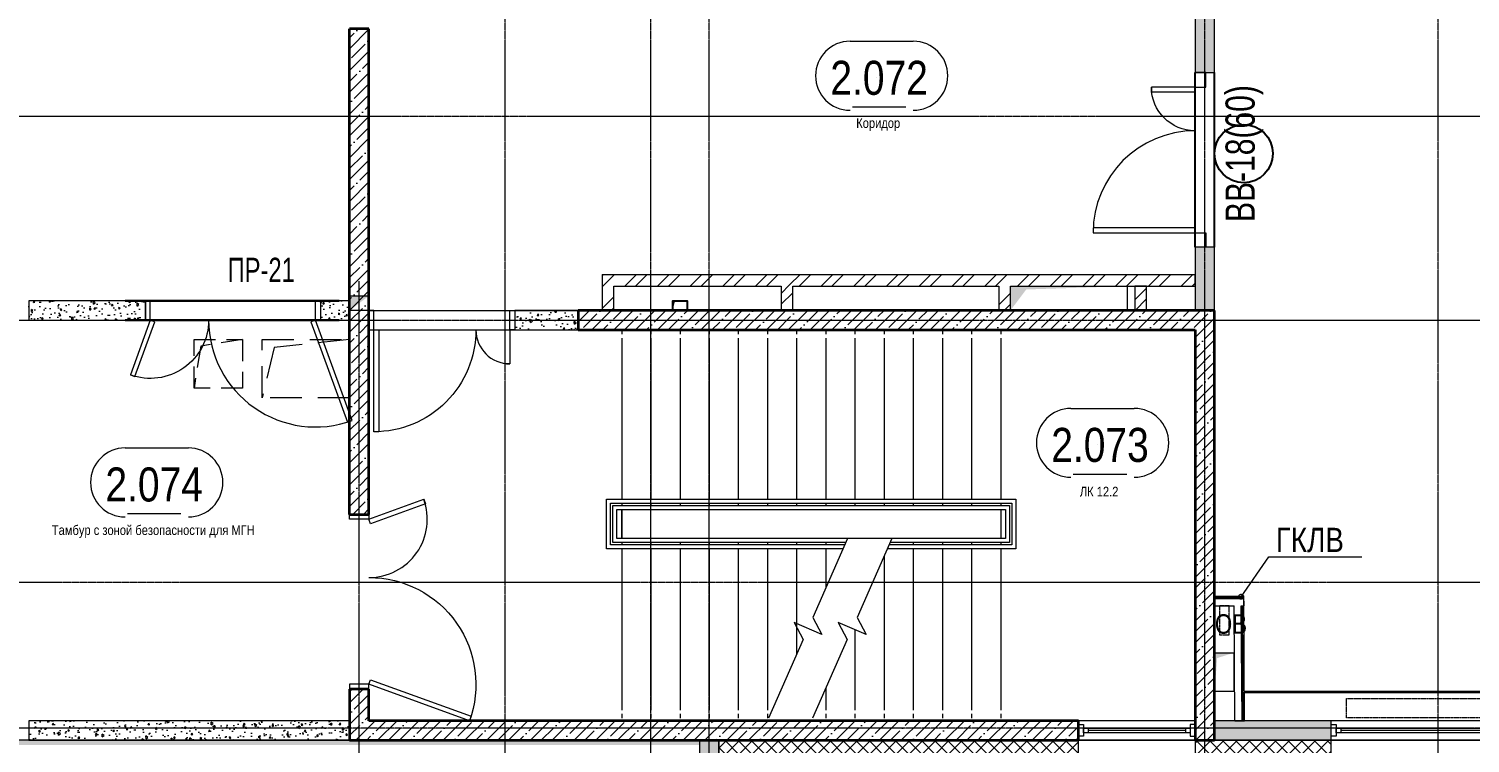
# Model space of a CAD drawing. Header units: millimetres. Extents: x -65509 to 912790, y 446 to 713294.
# Drawn here: x 200895 to 215725, y 195819 to 203175 of the extents above; entities that cross this region are included whole.
import ezdxf
from ezdxf import colors
from ezdxf.entities.mleader import LeaderData, LeaderLine
from ezdxf.enums import TextEntityAlignment as Align
from ezdxf.math import Vec2, Vec3

# ---------------------------------------------------------------- set-up
doc = ezdxf.new("R2010")
doc.units = ezdxf.units.MM
for name, pattern in [('CENTER2', [28.575, 19.05, -3.175, 3.175, -3.175]), ('HIDDEN', [9.525, 6.35, -3.175]), ('HIDDEN2', [4.7625, 3.175, -1.5875])]:
    doc.linetypes.add(name, pattern=pattern)
doc.layers.get('Defpoints').update_dxf_attribs({"color": 250})
for name, color, linetype, lineweight in [('A-Wall-Open', 250, 'Continuous', 5), ('АР_Area', 250, 'Continuous', 5), ('АР_Витраж марка', 250, 'Continuous', 9), ('АР_Двери', 5, 'Continuous', 9), ('АР_Двери_витраж', 250, 'Continuous', 9), ('АР_Окна', 250, 'Continuous', 5), ('АР_Стены ЖБ', 250, 'Continuous', 35), ('АР_Стены кирпич', 250, 'Continuous', 20), ('АР_Стены ПЕНОблок', 250, 'Continuous', 20), ('АР_Стены_дефшов', 250, 'Continuous', 0), ('АР_Утеплитель', 250, 'Continuous', 0), ('АР_Ф_ЛК', 250, 'Continuous', 5), ('АР_Штриховка', 250, 'Continuous', 0), ('Зашивки ГКЛ на всю высоту', 250, 'Continuous', 25), ('КМ_Фахверки', 250, 'Continuous', 25), ('ОВ_Кондиционирование', 250, 'Continuous', 25), ('ОВ_Отопление', 250, 'Continuous', 5), ('ОВ_Шахты', 250, 'Continuous', 5), ('Размеры зашивки ГКЛ', 250, 'Continuous', 0), ('РД_Оси_100', 250, 'Continuous', 0), ('РД_проем_инж перемыч_фахверк', 250, 'Continuous', 18)]:
    doc.layers.add(name, color=color, linetype=linetype, lineweight=lineweight)
doc.layers.add('АР_Отопительные приборы', color=1, linetype='HIDDEN2', lineweight=0, true_color=0xff0000)
doc.layers.add('Зашивка радиаторов тип 1 (фанера и МДФ)', color=7, linetype='Continuous', lineweight=0, true_color=0x000085)
doc.layers.add('РД_Витраж_вн', color=250, linetype='Continuous')
doc.layers.add('РД_Перемычка инж проемов', color=250, linetype='Continuous')
for name, color, linetype, lineweight, plot in [('РД_Витраж_проем', 250, 'Continuous', 0, False), ('РД_Проем', 250, 'Continuous', 0, False), ('РД_проем_инж перемыч_подсчет', 250, 'Continuous', 30, False)]:
    doc.layers.add(name, color=color, linetype=linetype, lineweight=lineweight, plot=plot)
doc.styles.add('Arial0', font='arial.ttf')
doc.styles.add('Arial_09', font='ARIALN.TTF', dxfattribs={"width": 0.9})
doc.styles.add('style1', font='ARIALN.TTF')
doc.styles.add('ккк', font='isocpeur.ttf', dxfattribs={"width": 0.85, "oblique": 15})
pattern_1 = [(45, (142195.16, 127275.07), (-112.2532, 112.2532), []), (45, (142307.41, 127275.07), (-112.2532, 112.2532), [198.4375, -39.6875, 0, -39.6875])]
pattern_2 = [(45, (142195.16, 127275.07), (-168.3798, 168.3798), []), (45, (142307.4, 127275.07), (-168.3798, 168.3798), [])]
pattern_3 = [(45, (142195.16, 127275.07), (-168.3798, 168.3798), []), (45, (142307.4, 127275.07), (-168.3798, 168.3798), [])]

# ---------------------------------------------------------------- blocks, each defined once
blk = doc.blocks.new('СОШ_2200_АР_ОСИ_М100_28.05.24')
at = {"layer": 'РД_Оси_100', "linetype": 'CENTER2'}
for p, q in [((63600, -6155), (63600, 139938.679)), ((65100, -6155), (65100, 139938.679)), ((73200, -6155), (73200, 139938.679)), ((70800, -6155), (70800, 90900)), ((-5954.958, 75000), (119910, 75000)), ((62100, -6155), (62100, 73302.739)), ((-5954.958, 72900), (95715.503, 72900))]:
    blk.add_line(p, q, dxfattribs=at)
for points in [[(65700, -6155), (65700, 139938.679)], [(119910, 70200), (-5954.958, 70200)], [(95715.503, 68700), (-5454.958, 68700), (-5954.958, 68850)]]:
    blk.add_lwpolyline(points, dxfattribs=at)
blk = doc.blocks.new('otv')
at = {"linetype": 'Continuous'}
blk.add_lwpolyline([(0, -1), (0, 0), (1, 0), (1, -1)], close=True, dxfattribs=at)
blk.add_solid([(0, -1), (0, 0), (0.135, -0.137), (1, 0)], dxfattribs=at)
blk = doc.blocks.new('otv пунктир')
at = {"linetype": 'HIDDEN', "ltscale": 0.07}
blk.add_lwpolyline([(0, 0), (0, 1), (1, 1), (1, 0)], close=True, dxfattribs=at)
blk.add_lwpolyline([(0, 1), (0.135, 0.137), (1, 0)], dxfattribs=at)
blk = doc.blocks.new('otv_в_стене')
at = {"linetype": 'Continuous'}
blk.add_lwpolyline([(0, -1), (0, 0), (1, 0), (1, -1)], close=True, dxfattribs=at)
blk.add_solid([(0, -1), (0, 0), (0.5, -0.5), (1, 0)], dxfattribs=at)
blk = doc.blocks.new('_DotSmall')
at = {"color": 0, "linetype": 'ByBlock', "const_width": 0.5}
blk.add_lwpolyline([(-0.0625, 0, 1), (0.0625, 0, 1)], format="xyb", close=True, dxfattribs=at)
blk = doc.blocks.new('MOK-МаркаПом_овал_ареал')
for p, q in [((-2.99, 3.76), (3.52, 3.76)), ((-2.75, -3), (2.75, -3))]:
    blk.add_line(p, q)
for centre, radius, start, end in [((-2.99, 0.21), 3.55, 90, 270), ((3.52, 0.21), 3.55, 270, 90), ((-7.41, 0), 7.16, 0, 0.001)]:
    blk.add_arc(centre, radius, start, end)
at = {"color": 0, "style": 'style1'}
blk.add_attdef('АР-ПОМЕЩЕНИЕ:НОМЕР', text='', height=3, dxfattribs=at).set_placement((0.26, 0), align=Align.MIDDLE)
blk = doc.blocks.new('MOK-МаркаПеремычки')
at = {"color": 0, "style": 'ккк', "oblique": 15, "width": 0.85}
blk.add_attdef('АР-ПРОЕМ:ПЕРЕМЫЧКА', text='', height=2.5, dxfattribs=at).set_placement((0, 0), align=Align.MIDDLE)
blk = doc.blocks.new('МаркаВитража1')
at = {"layer": 'Defpoints'}
blk.add_circle((0, 0), 3, dxfattribs=at)
at = {"color": 0, "linetype": 'ByBlock', "lineweight": -2, "style": 'Arial_09', "width": 0.9}
blk.add_attdef('АР-ОКНО:НАИМЕНОВАНИЕ', text='', height=3, dxfattribs=at).set_placement((0, 0), align=Align.MIDDLE)

msp = doc.modelspace()

# ---------------------------------------------------------------- hatches: boundary and pattern name
at = {"layer": 'АР_Штриховка', "linetype": 'Continuous', "lineweight": 0}
h = msp.add_hatch(dxfattribs=at)
h.set_pattern_fill('AR-CONC', color=256, angle=45, style=0)
h.set_pattern_definition([(95, (142195.16, 127275.07), (140.09465, 117.55338), [19.05, -209.55]), (40, (142195.16, 127275.07), (-160.01845, 110.17673), [15.24, -167.6406]), (145.45144, (142206.83, 127284.87), (-19.9238, 227.7301), [16.19, -178.09024]), (91.1842, (142159.24, 127311), (221.41024, 161.9534), [28.575, -314.325]), (141.63556, (142177.7, 127324.5), (-7.0866, 342.82676), [24.285, -267.1356]), (36.18415, (142159.24, 127311), (-7.0866, 342.8268), [22.86, -251.4597]), (66, (142186.18, 127319.97), (179.51998, 34.89515), [19.05, -209.55]), (11, (142186.18, 127319.97), (-86.53993, 173.9412), [15.24, -167.64]), (116.45145, (142201.14, 127322.88), (92.98005, 208.83634), [16.19, -178.08994]), (82.5, (142195.16, 127275.07), (-57.60547, 61.973414), [0, -165.608, 0, -170.18, 0, -168.275]), (52.5, (142195.16, 127275.07), (-23.58973, 118.087), [0, -97.028, 0, -161.798, 0, -64.135]), (12.5, (142155.105, 127235.02), (99.927863, 91.826196), [0, -63.5, 0, -198.12, 0, -262.89]), (2.5, (142137.14, 127217.06), (86.7639, 122.72239), [0, -82.55, 0, -131.572, 0, -186.69])])
h.paths.add_polyline_path([(212895.154, 200275.072), (213095.154, 200275.073), (213095.151, 200925.073), (212895.151, 200925.071)], flags=0)
h.paths.add_polyline_path([(212895.141, 202725.072), (213095.141, 202725.073), (213095.124, 205975.073), (212895.124, 205975.072)], flags=0)
at = {"layer": 'АР_Штриховка', "linetype": 'Continuous', "lineweight": 5}
h = msp.add_hatch(dxfattribs=at)
h.set_pattern_fill('ANSI35', color=256, scale=25, style=0)
h.set_pattern_definition(pattern_1)
h.paths.add_polyline_path([(204195.157, 195850.073), (204395.157, 196050.073), (204395.157, 196375.073), (204195.157, 196375.073)], flags=0)
h.paths.add_polyline_path([(204195.157, 198175.073), (204395.157, 198175.073), (204395.157, 200075.073), (204195.157, 200075.073)], flags=0)
h.paths.add_polyline_path([(204195.157, 200075.073), (204395.157, 200075.073), (204395.157, 203175.073), (204195.157, 203175.073)], flags=0)
at = {"layer": 'АР_Штриховка', "linetype": 'Continuous', "lineweight": 0}
h = msp.add_hatch(dxfattribs=at)
h.set_pattern_fill('ANSI32', color=256, scale=25, style=0)
h.set_pattern_definition([(45, (142195.16, 127275.07), (-168.3798, 168.3798), []), (45, (142307.4, 127275.07), (-168.3798, 168.3798), [])])
h.paths.add_polyline_path([(210995.157, 200645.073), (210955.157, 200555.073), (210995.157, 200525.073), (212895.153, 200525.083), (212895.153, 200645.083)], flags=0)
h.paths.add_polyline_path([(206795.157, 200645.05), (206915.157, 200525.051), (208635.157, 200525.06), (208675.157, 200555.06), (208635.157, 200645.06)], flags=0)
h.paths.add_polyline_path([(208635.157, 200645.06), (208675.157, 200555.06), (208755.157, 200525.061), (210875.157, 200525.072), (210955.157, 200555.073), (210995.157, 200645.073)], flags=0)
h = msp.add_hatch(dxfattribs=at)
h.set_pattern_fill('ANSI32', color=256, scale=25, style=0)
h.set_pattern_definition(pattern_2)
h.paths.add_polyline_path([(206795.157, 200275.073), (206915.157, 200275.073), (206915.157, 200525.051), (206795.157, 200645.05)], flags=0)
h = msp.add_hatch(dxfattribs=at)
h.set_pattern_fill('ANSI32', color=256, scale=25, angle=-360, style=0)
h.set_pattern_definition(pattern_3)
h.paths.add_polyline_path([(208755.157, 200525.061), (208675.157, 200555.06), (208635.157, 200525.06), (208635.157, 200275.073), (208755.157, 200275.073)], flags=0)
h = msp.add_hatch(dxfattribs=at)
h.set_pattern_fill('ANSI32', color=256, scale=25, style=0)
h.set_pattern_definition(pattern_2)
h.paths.add_polyline_path([(210875.157, 200275.073), (210995.157, 200275.073), (210995.157, 200525.073), (210955.157, 200555.073), (210875.157, 200525.072)], flags=0)
h = msp.add_hatch(dxfattribs=at)
h.set_pattern_fill('ANSI32', color=256, scale=25, angle=-360, style=0)
h.set_pattern_definition(pattern_3)
h.paths.add_polyline_path([(212395.157, 200525.073), (212275.157, 200525.073), (212275.157, 200275.073), (212395.157, 200275.073)], flags=0)
h = msp.add_hatch(dxfattribs=at)
h.set_pattern_fill('AR-CONC', color=256, angle=-315, style=0)
h.set_pattern_definition([(95, (142195.16, 127275.07), (140.09465, 117.55338), [19.05, -209.55]), (40, (142195.16, 127275.07), (-160.01845, 110.17673), [15.24, -167.6406]), (145.45144, (142206.83, 127284.87), (-19.9238, 227.7301), [16.19, -178.09024]), (91.1842, (142159.24, 127311), (221.41024, 161.9534), [28.575, -314.325]), (141.63556, (142177.7, 127324.5), (-7.0866, 342.8268), [24.285, -267.1356]), (36.18415, (142159.24, 127311), (-7.0866, 342.8268), [22.86, -251.4597]), (66, (142186.18, 127319.97), (179.51998, 34.89515), [19.05, -209.55]), (11, (142186.18, 127319.97), (-86.53993, 173.9412), [15.24, -167.64]), (116.45145, (142201.14, 127322.88), (92.98005, 208.83634), [16.19, -178.08994]), (82.5, (142195.16, 127275.07), (-57.60547, 61.973414), [0, -165.608, 0, -170.18, 0, -168.275]), (52.5, (142195.16, 127275.07), (-23.58973, 118.087), [0, -97.028, 0, -161.798, 0, -64.135]), (12.5, (142155.105, 127235.02), (99.927863, 91.826196), [0, -63.5, 0, -198.12, 0, -262.89]), (2.5, (142137.14, 127217.06), (86.7639, 122.7224), [0, -82.55, 0, -131.572, 0, -186.69])])
h.paths.add_polyline_path([(204195.157, 200175.073), (204195.157, 200375.073), (203895.157, 200375.073), (203895.157, 200175.073)], flags=0)
h.paths.add_polyline_path([(202095.157, 200175.073), (202095.157, 200375.073), (200895.157, 200375.073), (200895.157, 200175.073)], flags=0)
h = msp.add_hatch(dxfattribs=at)
h.set_pattern_fill('AR-CONC', color=256, angle=-315, style=0)
h.set_pattern_definition([(95, (142195.16, 127275.07), (140.09465, 117.55338), [19.05, -209.55]), (40, (142195.16, 127275.07), (-160.01845, 110.17673), [15.24, -167.6406]), (145.45144, (142206.83, 127284.87), (-19.9238, 227.7301), [16.19, -178.09024]), (91.1842, (142159.24, 127311), (221.41024, 161.9534), [28.575, -314.325]), (141.63556, (142177.7, 127324.5), (-7.0866, 342.82676), [24.285, -267.1356]), (36.18415, (142159.24, 127311), (-7.0866, 342.8268), [22.86, -251.4597]), (66, (142186.18, 127319.97), (179.51998, 34.89515), [19.05, -209.55]), (11, (142186.18, 127319.97), (-86.53993, 173.9412), [15.24, -167.64]), (116.45145, (142201.14, 127322.88), (92.98005, 208.83634), [16.19, -178.08994]), (82.5, (142195.16, 127275.07), (-57.60547, 61.973414), [0, -165.608, 0, -170.18, 0, -168.275]), (52.5, (142195.16, 127275.07), (-23.58973, 118.087), [0, -97.028, 0, -161.798, 0, -64.135]), (12.5, (142155.105, 127235.02), (99.927863, 91.826196), [0, -63.5, 0, -198.12, 0, -262.89]), (2.5, (142137.14, 127217.06), (86.7639, 122.7224), [0, -82.55, 0, -131.572, 0, -186.69])])
h.paths.add_polyline_path([(206546.883, 200075.073), (206546.883, 200275.073), (205895.157, 200275.073), (205895.157, 200075.073)], flags=0)
at = {"layer": 'АР_Штриховка', "linetype": 'Continuous', "lineweight": 5}
h = msp.add_hatch(dxfattribs=at)
h.set_pattern_fill('ANSI35', color=256, scale=25, angle=-360, style=0)
h.set_pattern_definition([(45, (142195.16, 127275.07), (-112.2532, 112.2532), []), (45, (142307.41, 127275.07), (-112.2532, 112.2532), [198.4375, -39.6875, 0, -39.6875])])
h.paths.add_polyline_path([(206546.883, 200275.073), (206546.883, 200075.073), (212895.157, 200075.073), (213095.158, 200275.073)], flags=0)
h = msp.add_hatch(dxfattribs=at)
h.set_pattern_fill('ANSI35', color=256, scale=25, angle=-360, style=0)
h.set_pattern_definition([(45, (142195.16, 127275.07), (-112.2532, 112.2532), []), (45, (142307.41, 127275.07), (-112.2532, 112.2532), [198.4375, -39.6875, 0, -39.6875])])
h.paths.add_polyline_path([(213095.158, 200275.073), (212895.157, 200075.073), (212895.153, 196050.073), (213095.153, 195850.073)], flags=0)
at = {"layer": 'АР_Штриховка', "linetype": 'Continuous', "lineweight": 0}
h = msp.add_hatch(dxfattribs=at)
h.set_pattern_fill('AR-CONC', color=256, angle=45, style=0)
h.set_pattern_definition([(95, (142195.16, 127275.07), (140.09465, 117.55338), [19.05, -209.55]), (40, (142195.16, 127275.07), (-160.01845, 110.17673), [15.24, -167.6406]), (145.45144, (142206.83, 127284.87), (-19.9238, 227.7301), [16.19, -178.09024]), (91.1842, (142159.24, 127311), (221.41024, 161.9534), [28.575, -314.325]), (141.63556, (142177.7, 127324.5), (-7.0866, 342.8268), [24.285, -267.1356]), (36.18415, (142159.24, 127311), (-7.0866, 342.8268), [22.86, -251.4597]), (66, (142186.18, 127319.97), (179.51998, 34.89515), [19.05, -209.55]), (11, (142186.18, 127319.97), (-86.53993, 173.9412), [15.24, -167.64]), (116.45145, (142201.14, 127322.88), (92.98005, 208.83634), [16.19, -178.08994]), (82.5, (142195.16, 127275.07), (-57.60547, 61.973414), [0, -165.608, 0, -170.18, 0, -168.275]), (52.5, (142195.16, 127275.07), (-23.58973, 118.087), [0, -97.028, 0, -161.798, 0, -64.135]), (12.5, (142155.105, 127235.02), (99.927863, 91.826196), [0, -63.5, 0, -198.12, 0, -262.89]), (2.5, (142137.14, 127217.06), (86.7639, 122.7224), [0, -82.55, 0, -131.572, 0, -186.69])])
h.paths.add_polyline_path([(204195.155, 195850.073), (204195.155, 196050.073), (200895.157, 196050.074), (200895.157, 195850.074)], flags=0)
at = {"layer": 'АР_Штриховка', "linetype": 'Continuous', "lineweight": 5}
h = msp.add_hatch(dxfattribs=at)
h.set_pattern_fill('ANSI35', color=256, scale=25, style=0)
h.set_pattern_definition(pattern_1)
h.paths.add_polyline_path([(213095.153, 195850.073), (212895.153, 196050.073), (212895.153, 195850.073)], flags=0)
h.paths.add_polyline_path([(211695.153, 195850.073), (211695.153, 196050.073), (204395.157, 196050.073), (204195.157, 195850.073)], flags=0)
at = {"layer": 'АР_Штриховка', "linetype": 'Continuous', "lineweight": 0}
h = msp.add_hatch(dxfattribs=at)
h.set_pattern_fill('AR-CONC', color=256, angle=45, style=0)
h.set_pattern_definition([(95, (142195.16, 127275.07), (140.09465, 117.55338), [19.05, -209.55]), (40, (142195.16, 127275.07), (-160.01845, 110.17673), [15.24, -167.6406]), (145.45144, (142206.83, 127284.87), (-19.9238, 227.7301), [16.19, -178.09024]), (91.1842, (142159.24, 127311), (221.41024, 161.9534), [28.575, -314.325]), (141.63556, (142177.7, 127324.5), (-7.0866, 342.82676), [24.285, -267.1356]), (36.18415, (142159.24, 127311), (-7.0866, 342.8268), [22.86, -251.4597]), (66, (142186.18, 127319.97), (179.51998, 34.89515), [19.05, -209.55]), (11, (142186.18, 127319.97), (-86.53993, 173.9412), [15.24, -167.64]), (116.45145, (142201.14, 127322.88), (92.98005, 208.83634), [16.19, -178.08994]), (82.5, (142195.16, 127275.07), (-57.60547, 61.973414), [0, -165.608, 0, -170.18, 0, -168.275]), (52.5, (142195.16, 127275.07), (-23.58973, 118.087), [0, -97.028, 0, -161.798, 0, -64.135]), (12.5, (142155.105, 127235.02), (99.927863, 91.826196), [0, -63.5, 0, -198.12, 0, -262.89]), (2.5, (142137.14, 127217.06), (86.7639, 122.72239), [0, -82.55, 0, -131.572, 0, -186.69])])
h.paths.add_polyline_path([(218445.155, 195850.073), (218445.155, 196050.073), (217594.772, 196050.073), (217594.772, 195850.073)], flags=0)
h.paths.add_polyline_path([(214294.772, 195850.073), (214294.772, 196050.073), (213095.157, 196050.074), (213095.157, 195850.074)], flags=0)
h = msp.add_hatch(dxfattribs=at)
h.set_pattern_fill('HONEY', color=256, scale=10, style=0)
h.set_pattern_definition([(360, (142195.157, 127275.073), (47.625, 27.4963064), [31.75, -63.5]), (120, (142195.157, 127275.073), (-47.625, 27.496307), [31.75, -63.5]), (60, (142195.157, 127275.073), (1e-07, 54.992613), [-63.5, 31.75])])
h.paths.add_polyline_path([(187895.157, 195850.073), (187895.157, 195800.073), (187995.325, 195800.073), (188011.98, 195837.573), (187995.309, 195850.073)], flags=0)
h.paths.add_polyline_path([(188045.309, 195850.073), (188011.98, 195837.573), (187995.325, 195800.073), (196655.157, 195800.073), (196655.157, 195850.073)], flags=0)
h.paths.add_polyline_path([(198535.157, 195850.073), (198535.157, 195800.073), (207995.156, 195800.073), (207995.156, 195850.073)], flags=0)
h = msp.add_hatch(dxfattribs=at)
h.set_pattern_fill('AR-CONC', color=256, angle=-360, style=0)
h.set_pattern_definition([(50, (142195.16, 127275.07), (182.18467, -15.93909), [19.05, -209.55]), (355, (142195.16, 127275.07), (-35.24342, 191.05685), [15.24, -167.6406]), (100.45144, (142210.34, 127273.74), (146.94125, 175.11775), [16.19, -178.09024]), (46.1842, (142195.16, 127325.87), (271.07904, -42.04233), [28.575, -314.325]), (96.63556, (142217.75, 127322.37), (237.4041, 247.4261), [24.285, -267.1356]), (351.18415, (142195.16, 127325.87), (237.4041, 247.4261), [22.86, -251.4597]), (21, (142220.56, 127313.17), (151.6144, -102.2652), [19.05, -209.55]), (326, (142220.56, 127313.17), (61.80203, 184.18797), [15.24, -167.64]), (71.45144, (142233.2, 127304.65), (213.41642, 81.92277), [16.19, -178.08994]), (37.5, (142195.16, 127275.07), (3.088603, 84.55504), [0, -165.608, 0, -170.18, 0, -168.275]), (7.5, (142195.16, 127275.07), (66.81966, 100.180575), [0, -97.028, 0, -161.798, 0, -64.135]), (327.5, (142138.515, 127275.07), (135.590595, -5.728744), [0, -63.5, 0, -198.12, 0, -262.89]), (317.5, (142113.12, 127275.07), (148.12918, 25.42649), [0, -82.55, 0, -131.572, 0, -186.69])])
h.paths.add_polyline_path([(207995.157, 195850.073), (207795.157, 195850.073), (207795.157, 194775.073), (207995.157, 194775.073)], flags=0)
h.paths.add_polyline_path([(207995.157, 193275.073), (207795.157, 193275.073), (207795.157, 192375.073), (207995.157, 192375.073)], flags=0)
h.paths.add_polyline_path([(207995.157, 189075.073), (207795.157, 189075.073), (207795.157, 188175.073), (207995.157, 188175.073)], flags=0)
h.paths.add_polyline_path([(207995.157, 186975.073), (207795.157, 186975.073), (207795.157, 186075.073), (207995.157, 186075.073)], flags=0)
h.paths.add_polyline_path([(207995.157, 182775.073), (207795.157, 182775.073), (207795.157, 180975.073), (207995.157, 180975.073)], flags=0)
h.paths.add_polyline_path([(207995.157, 177675.073), (207795.157, 177675.073), (207795.157, 176775.073), (207995.157, 176775.073)], flags=0)
h.paths.add_polyline_path([(207995.157, 175575.073), (207795.157, 175575.073), (207795.157, 174675.073), (207995.157, 174675.073)], flags=0)
h.paths.add_polyline_path([(207995.157, 173475.073), (207795.157, 173475.073), (207795.157, 171375.073), (207995.157, 171375.073)], flags=0)
h.paths.add_polyline_path([(207995.157, 170175.073), (207795.157, 170175.073), (207795.157, 169275.073), (207995.157, 169275.073)], flags=0)
h.paths.add_polyline_path([(207995.157, 168075.073), (207795.157, 168075.073), (207795.157, 167175.073), (207995.157, 167175.073)], flags=0)
h.paths.add_polyline_path([(207995.157, 163875.073), (207795.157, 163875.073), (207795.157, 162075.073), (207995.157, 162075.073)], flags=0)
h.paths.add_polyline_path([(207995.157, 160875.073), (207795.157, 160875.073), (207795.157, 159975.073), (207995.157, 159975.073)], flags=0)
h.paths.add_polyline_path([(207995.157, 158775.073), (207795.157, 158775.073), (207795.157, 157875.073), (207995.157, 157875.073)], flags=0)
h.paths.add_polyline_path([(207995.157, 154575.073), (207795.157, 154575.073), (207795.157, 152875.074), (207995.157, 152875.074)], flags=0)
h.paths.add_polyline_path([(207995.157, 149575.074), (207795.157, 149575.074), (207795.157, 148675.074), (207995.157, 148675.074)], flags=0)
h.paths.add_polyline_path([(207995.157, 147475.074), (207795.157, 147475.074), (207795.157, 146575.072), (207995.157, 146575.072)], flags=0)
h = msp.add_hatch(dxfattribs=at)
h.set_pattern_fill('ANSI37', color=256, scale=30, angle=-360, style=0)
h.set_pattern_definition([(45, (142195.16, 127275.07), (-67.35192, 67.35192), []), (135, (142195.16, 127275.07), (-67.35192, -67.35192), [])])
h.paths.add_polyline_path([(208145.157, 195700.073), (207995.157, 195850.073), (207995.157, 194775.073), (208145.157, 194775.073)], flags=0)
h.paths.add_polyline_path([(208145.157, 193275.073), (207995.157, 193275.073), (207995.157, 192375.073), (208145.157, 192375.073)], flags=0)
h.paths.add_polyline_path([(208145.157, 189075.073), (207995.157, 189075.073), (207995.157, 188175.073), (208145.157, 188175.073)], flags=0)
h.paths.add_polyline_path([(208145.157, 186975.073), (207995.157, 186975.073), (207995.157, 186075.073), (208145.157, 186075.073)], flags=0)
h.paths.add_polyline_path([(208145.157, 182775.073), (207995.157, 182775.073), (207995.157, 180975.073), (208145.157, 180975.073)], flags=0)
h.paths.add_polyline_path([(208145.157, 177675.073), (207995.157, 177675.073), (207995.157, 176775.073), (208145.157, 176775.073)], flags=0)
h.paths.add_polyline_path([(208145.157, 175575.073), (207995.157, 175575.073), (207995.157, 174675.073), (208145.157, 174675.073)], flags=0)
h.paths.add_polyline_path([(208145.157, 173475.073), (207995.157, 173475.073), (207995.157, 171375.073), (208145.157, 171375.073)], flags=0)
h.paths.add_polyline_path([(208145.157, 170175.073), (207995.157, 170175.073), (207995.157, 169275.073), (208145.157, 169275.073)], flags=0)
h.paths.add_polyline_path([(208145.157, 168075.073), (207995.157, 168075.073), (207995.157, 167175.073), (208145.157, 167175.073)], flags=0)
h.paths.add_polyline_path([(208145.157, 163875.073), (207995.157, 163875.073), (207995.157, 162075.073), (208145.157, 162075.073)], flags=0)
h.paths.add_polyline_path([(208145.157, 160875.073), (207995.157, 160875.073), (207995.157, 159975.073), (208145.157, 159975.073)], flags=0)
h.paths.add_polyline_path([(208145.157, 158775.073), (207995.157, 158775.073), (207995.157, 157875.073), (208145.157, 157875.073)], flags=0)
h.paths.add_polyline_path([(208145.157, 154575.073), (207995.157, 154575.073), (207995.157, 152875.074), (208145.157, 152875.074)], flags=0)
h.paths.add_polyline_path([(208145.157, 149575.074), (207995.157, 149575.074), (207995.157, 148675.074), (208145.157, 148675.074)], flags=0)
h.paths.add_polyline_path([(208145.157, 147475.074), (207995.157, 147475.074), (207995.157, 146575.072), (208145.157, 146575.072)], flags=0)
h = msp.add_hatch(dxfattribs=at)
h.set_pattern_fill('ANSI37', color=256, scale=30, style=0)
h.set_pattern_definition([(45, (142195.16, 127275.07), (-67.35192, 67.35192), []), (135, (142195.16, 127275.07), (-67.35192, -67.35192), [])])
h.paths.add_polyline_path([(218945.157, 195700.073), (218945.157, 195850.073), (217594.772, 195850.073), (217594.772, 195700.073)], flags=0)
h.paths.add_polyline_path([(214294.772, 195700.073), (214294.772, 195850.073), (212895.157, 195850.073), (212895.157, 195700.073)], flags=0)
h.paths.add_polyline_path([(211695.157, 195700.073), (211695.157, 195850.073), (207995.157, 195850.073), (208145.157, 195700.073)], flags=0)

# ---------------------------------------------------------------- linework, layer by layer
at = {"layer": 'A-Wall-Open', "linetype": 'Continuous', "lineweight": 5}
for p, q in [((204396.883, 200275.073), (206546.883, 200275.073)), ((204396.883, 200075.073), (206546.883, 200075.073)), ((212895.157, 195850.073), (211695.157, 195850.073)), ((217594.772, 195850.073), (214294.772, 195850.073))]:
    msp.add_line(p, q, dxfattribs=at)
at = {"layer": 'АР_Двери', "linetype": 'Continuous', "lineweight": 9}
for points in [[(202145.157, 200375.073), (202095.157, 200375.073), (202095.157, 200175.073), (202145.157, 200175.073)], [(203845.157, 200375.073), (203895.157, 200375.073), (203895.157, 200175.073), (203845.157, 200175.073)], [(204445.157, 200275.073), (204395.157, 200275.073), (204395.157, 200075.073), (204445.157, 200075.073)], [(205845.157, 200275.073), (205895.157, 200275.073), (205895.157, 200075.073), (205845.157, 200075.073)], [(201939.945, 199611.257), (201986.93, 199594.156), (202192.142, 200157.972), (202145.157, 200175.073)], [(203845.157, 200175.073), (203798.173, 200157.972), (204174.395, 199124.31), (204221.38, 199141.411)], [(204445.157, 200075.073), (204495.157, 200075.073), (204495.157, 199025.073), (204445.157, 199025.073)], [(205845.157, 199725.073), (205795.157, 199725.073), (205795.157, 200075.073), (205845.157, 200075.073)], [(204958.973, 198330.285), (204976.074, 198283.3), (204412.258, 198078.088), (204395.157, 198125.073)], [(204195.157, 198125.073), (204195.157, 198175.073), (204395.157, 198175.073), (204395.157, 198125.073)], [(204195.157, 196425.073), (204195.157, 196375.073), (204395.157, 196375.073), (204395.157, 196425.073)], [(204395.157, 196425.073), (204412.258, 196472.057), (205445.92, 196095.835), (205428.819, 196048.851)]]:
    msp.add_lwpolyline(points, close=True, dxfattribs=at)
at = {"layer": 'АР_Двери', "linetype": 'Continuous', "lineweight": 9, "extrusion": (0, 0, -1)}
for centre, radius, start, end in [((-202145.157, 200175.073), 600, 179.9999996, 289.9999996), ((-204445.157, 200075.073), 1050, 180.0000006, 270.0000006), ((-204395.157, 196425.073), 1100, 90, 200)]:
    msp.add_arc(centre, radius, start, end, dxfattribs=at)
at = {"layer": 'АР_Двери', "linetype": 'Continuous', "lineweight": 9}
for centre, radius, start, end in [((203845.157, 200175.073), 1100, 180.0000004, 290.0000004), ((205845.157, 200075.073), 350, 179.9999994, 269.9999994), ((204395.157, 198125.073), 600, 270, 20)]:
    msp.add_arc(centre, radius, start, end, dxfattribs=at)
at = {"layer": 'АР_Двери_витраж', "linetype": 'Continuous', "lineweight": 9}
for points in [[(213005.149, 202575.073), (213005.148, 202725.073), (212895.148, 202725.072), (212895.149, 202575.072)], [(212445.149, 202575.07), (212445.149, 202525.07), (212895.149, 202525.072), (212895.149, 202575.072)], [(212895.157, 201075.072), (212895.156, 201125.072), (211845.156, 201125.066), (211845.157, 201075.066)], [(213005.157, 201075.073), (213005.157, 200925.073), (212895.157, 200925.072), (212895.157, 201075.072)]]:
    msp.add_lwpolyline(points, close=True, dxfattribs=at)
at = {"layer": 'АР_Двери_витраж', "linetype": 'Continuous', "lineweight": 9, "extrusion": (0, 0, -1)}
msp.add_arc((-212895.149, 202575.072), 450, 269.9996945, 359.9996945, dxfattribs=at)
at = {"layer": 'АР_Двери_витраж', "linetype": 'Continuous', "lineweight": 9}
msp.add_arc((212895.157, 201075.072), 1050, 90.0003055, 180.0003055, dxfattribs=at)
at = {"layer": 'АР_Окна', "linetype": 'Continuous', "lineweight": 5}
for p, q in [((212895.153, 196050.073), (211695.153, 196050.073)), ((211795.153, 195975.073), (211795.153, 195925.073)), ((212795.153, 195950.073), (211795.153, 195950.073)), ((212795.153, 195975.073), (212795.153, 195925.073)), ((217594.772, 196050.073), (214294.772, 196050.073)), ((214394.772, 195975.073), (214394.772, 195925.073)), ((217494.772, 195950.073), (214394.772, 195950.073)), ((212895.153, 195850.073), (211695.153, 195850.073)), ((217594.772, 195850.073), (214294.772, 195850.073))]:
    msp.add_line(p, q, dxfattribs=at)
for points in [[(211745.153, 195890.073), (211695.153, 195890.073), (211695.153, 196010.073), (211745.153, 196010.073)], [(212845.153, 195975.073), (212845.153, 195925.073), (211745.153, 195925.073), (211745.153, 195975.073)], [(212845.153, 195890.073), (212895.153, 195890.073), (212895.153, 196010.073), (212845.153, 196010.073)], [(214344.772, 195890.073), (214294.772, 195890.073), (214294.772, 196010.073), (214344.772, 196010.073)], [(217544.772, 195975.073), (217544.772, 195925.073), (214344.772, 195925.073), (214344.772, 195975.073)]]:
    msp.add_lwpolyline(points, close=True, dxfattribs=at)
at = {"layer": 'АР_Отопительные приборы'}
for points in [[(213246.676, 197234.375), (213146.676, 197234.375), (213146.676, 196934.375), (213246.676, 196934.375)], [(214451.739, 196279.49), (215951.739, 196279.49), (215951.739, 196079.49), (214451.739, 196079.49)]]:
    msp.add_lwpolyline(points, close=True, dxfattribs=at)
at = {"layer": 'АР_Стены ЖБ', "linetype": 'Continuous', "lineweight": 35}
for p, q in [((204395.157, 203175.073), (204195.157, 203175.073)), ((204195.157, 198175.073), (204195.157, 203175.073)), ((204395.157, 198175.073), (204395.157, 203175.073)), ((206546.883, 200275.073), (206546.883, 200075.073)), ((213095.158, 200275.073), (206546.883, 200275.073)), ((213095.153, 195850.073), (213095.158, 200275.073)), ((206546.883, 200075.073), (212895.157, 200075.073)), ((212895.157, 200075.073), (212895.153, 196050.073)), ((204195.157, 198175.073), (204395.157, 198175.073)), ((204395.157, 196375.073), (204195.157, 196375.073)), ((204195.157, 196375.073), (204195.157, 195850.073)), ((204395.157, 196050.073), (204395.157, 196375.073)), ((211695.153, 196050.073), (204395.157, 196050.073)), ((211695.153, 195850.073), (211695.153, 196050.073)), ((212895.153, 196050.073), (212895.153, 195850.073)), ((204195.157, 195850.073), (211695.153, 195850.073)), ((212895.153, 195850.073), (213095.153, 195850.073))]:
    msp.add_line(p, q, dxfattribs=at)
at = {"layer": 'АР_Стены кирпич', "linetype": 'Continuous', "lineweight": 20}
for p, q in [((206795.157, 200645.05), (212895.153, 200645.083)), ((206795.157, 200645.05), (206795.157, 200275.073)), ((206915.157, 200525.051), (208635.157, 200525.06)), ((206915.157, 200275.073), (206915.157, 200525.051)), ((208635.157, 200525.06), (208635.157, 200275.073)), ((208755.157, 200525.061), (210875.157, 200525.072)), ((208755.157, 200275.073), (208755.157, 200525.061)), ((210875.157, 200525.072), (210875.157, 200275.073)), ((210995.157, 200525.073), (212895.153, 200525.083)), ((210995.157, 200275.073), (210995.157, 200525.073)), ((212395.157, 200525.073), (212275.157, 200525.073)), ((212275.157, 200525.073), (212275.157, 200275.073)), ((212395.157, 200275.073), (212395.157, 200525.073)), ((212895.153, 200525.083), (212895.153, 200645.083)), ((206795.157, 200275.073), (206915.157, 200275.073)), ((208635.157, 200275.073), (208755.157, 200275.073)), ((210875.157, 200275.073), (210995.157, 200275.073)), ((212275.157, 200275.073), (212395.157, 200275.073))]:
    msp.add_line(p, q, dxfattribs=at)
at = {"layer": 'АР_Стены ПЕНОблок', "linetype": 'Continuous', "lineweight": 20}
for p, q in [((212895.124, 205975.072), (212895.141, 202725.072)), ((213095.141, 202725.073), (213095.124, 205975.073)), ((212895.141, 202725.072), (213095.141, 202725.073)), ((213095.151, 200925.073), (212895.151, 200925.071)), ((212895.151, 200925.071), (212895.154, 200275.072)), ((213095.154, 200275.073), (213095.151, 200925.073)), ((202095.157, 200375.073), (200895.157, 200375.073)), ((200895.157, 200375.073), (200895.157, 200175.073)), ((202095.157, 200175.073), (202095.157, 200375.073)), ((204195.157, 200375.073), (203895.157, 200375.073)), ((203895.157, 200375.073), (203895.157, 200175.073)), ((204195.157, 200175.073), (204195.157, 200375.073)), ((206546.883, 200275.073), (205895.157, 200275.073)), ((205895.157, 200275.073), (205895.157, 200075.073)), ((206546.883, 200075.073), (206546.883, 200275.073)), ((212895.154, 200275.072), (213095.154, 200275.073)), ((200895.157, 200175.073), (202095.157, 200175.073)), ((203895.157, 200175.073), (204195.157, 200175.073)), ((205895.157, 200075.073), (206546.883, 200075.073)), ((204195.155, 196050.073), (200895.157, 196050.074)), ((200895.157, 196050.074), (200895.157, 195850.074)), ((204195.155, 195850.073), (204195.155, 196050.073)), ((214294.772, 196050.073), (213095.157, 196050.074)), ((213095.157, 196050.074), (213095.157, 195850.074)), ((214294.772, 195850.073), (214294.772, 196050.073)), ((200895.157, 195850.074), (204195.155, 195850.073)), ((207995.157, 195850.073), (207795.157, 195850.073)), ((207795.157, 195850.073), (207795.157, 194775.073)), ((207995.157, 194775.073), (207995.157, 195850.073)), ((213095.157, 195850.074), (214294.772, 195850.073))]:
    msp.add_line(p, q, dxfattribs=at)
at = {"layer": 'АР_Стены_дефшов', "linetype": 'Continuous', "lineweight": 0}
for p, q in [((207995.156, 195850.073), (198535.157, 195850.073)), ((207995.156, 195800.073), (207995.156, 195850.073))]:
    msp.add_line(p, q, dxfattribs=at)
at = {"layer": 'АР_Утеплитель', "linetype": 'Continuous', "lineweight": 0}
for p, q in [((207995.157, 195850.073), (207995.157, 194775.073)), ((211695.157, 195850.073), (207995.157, 195850.073)), ((211695.157, 195700.073), (211695.157, 195850.073)), ((214294.772, 195850.073), (212895.157, 195850.073)), ((212895.157, 195850.073), (212895.157, 195700.073)), ((214294.772, 195700.073), (214294.772, 195850.073))]:
    msp.add_line(p, q, dxfattribs=at)
at = {"layer": 'АР_Ф_ЛК'}
for p, q in [((206995.157, 200075.073), (206995.157, 200030.073)), ((207295.157, 200075.073), (207295.157, 200030.073)), ((207595.157, 200075.073), (207595.157, 200030.073)), ((207895.157, 200075.073), (207895.157, 200030.073)), ((208195.157, 200075.073), (208195.157, 200030.073)), ((208495.157, 200075.073), (208495.157, 200030.073)), ((208795.157, 200075.073), (208795.157, 200030.073)), ((209095.157, 200075.073), (209095.157, 200030.073)), ((209395.157, 200075.073), (209395.157, 200030.073)), ((209695.157, 200075.073), (209695.157, 200030.073)), ((209995.157, 200075.073), (209995.157, 200030.073)), ((210295.157, 200075.073), (210295.157, 200030.073)), ((210595.157, 200075.073), (210595.157, 200030.073)), ((210895.157, 200075.073), (210895.157, 200030.073)), ((206995.157, 199990.073), (206995.157, 198330.073)), ((207295.157, 199990.073), (207295.157, 198330.073)), ((207595.157, 199990.073), (207595.157, 198330.073)), ((207895.157, 199990.073), (207895.157, 198330.073)), ((208195.157, 199990.073), (208195.157, 198330.073)), ((208495.157, 199990.073), (208495.157, 198330.073)), ((208795.157, 199990.073), (208795.157, 198330.073)), ((209095.157, 199990.073), (209095.157, 198330.073)), ((209395.157, 199990.073), (209395.157, 198330.073)), ((209695.157, 199990.073), (209695.157, 198330.073)), ((209995.157, 199990.073), (209995.157, 198330.073)), ((210295.157, 199990.073), (210295.157, 198330.073)), ((210595.157, 199990.073), (210595.157, 198330.073)), ((210895.157, 199990.073), (210895.157, 198330.073)), ((206995.157, 198290.073), (206995.157, 198265.073)), ((207295.157, 198290.073), (207295.157, 198265.073)), ((207595.157, 198290.073), (207595.157, 198265.073)), ((207895.157, 198290.073), (207895.157, 198265.073)), ((208195.157, 198290.073), (208195.157, 198265.073)), ((208495.157, 198290.073), (208495.157, 198265.073)), ((208795.157, 198290.073), (208795.157, 198265.073)), ((209095.157, 198290.073), (209095.157, 198265.073)), ((209395.157, 198290.073), (209395.157, 198265.073)), ((209695.157, 198290.073), (209695.157, 198265.073)), ((209995.157, 198290.073), (209995.157, 198265.073)), ((210295.157, 198290.073), (210295.157, 198265.073)), ((210595.157, 198290.073), (210595.157, 198265.073)), ((210895.157, 198290.073), (210895.157, 198265.073)), ((206995.157, 198225.073), (206995.157, 197925.073)), ((210895.157, 198225.073), (210895.157, 197925.073)), ((206995.157, 197885.073), (206995.157, 197860.073)), ((207295.157, 197885.073), (207295.157, 197860.073)), ((207595.157, 197885.073), (207595.157, 197860.073)), ((207895.157, 197885.073), (207895.157, 197860.073)), ((208195.157, 197885.073), (208195.157, 197860.073)), ((208495.157, 197885.073), (208495.157, 197860.073)), ((208795.157, 197885.073), (208795.157, 197860.073)), ((209095.157, 197885.073), (209095.157, 197860.073)), ((209995.157, 197885.073), (209995.157, 197860.073)), ((210295.157, 197885.073), (210295.157, 197860.073)), ((210595.157, 197885.073), (210595.157, 197860.073)), ((210895.157, 197885.073), (210895.157, 197860.073)), ((206995.157, 197820.073), (206995.157, 196160.073)), ((207295.157, 197820.073), (207295.157, 196160.073)), ((207595.157, 197820.073), (207595.157, 196160.073)), ((207895.157, 197820.073), (207895.157, 196160.073)), ((208195.157, 197820.073), (208195.157, 196160.073)), ((208495.157, 197820.073), (208495.157, 196160.073)), ((208795.157, 197820.073), (208795.157, 196735.804)), ((209095.157, 197820.073), (209095.157, 197416.466)), ((209695.157, 197745.89), (209695.157, 196160.073)), ((209995.157, 197820.073), (209995.157, 196160.073)), ((210295.157, 197820.073), (210295.157, 196160.073)), ((210595.157, 197820.073), (210595.157, 196160.073)), ((210895.157, 197820.073), (210895.157, 196160.073)), ((209395.157, 196987.416), (209395.157, 196160.073)), ((209095.157, 196384.566), (209095.157, 196160.073)), ((206995.157, 196120.073), (206995.157, 196075.073)), ((207295.157, 196120.073), (207295.157, 196075.073)), ((207595.157, 196120.073), (207595.157, 196075.073)), ((207895.157, 196120.073), (207895.157, 196075.073)), ((208195.157, 196120.073), (208195.157, 196075.073)), ((208495.157, 196120.073), (208495.157, 196075.073)), ((209095.157, 196120.073), (209095.157, 196075.073)), ((209395.157, 196120.073), (209395.157, 196075.073)), ((209695.157, 196120.073), (209695.157, 196075.073)), ((209995.157, 196120.073), (209995.157, 196075.073)), ((210295.157, 196120.073), (210295.157, 196075.073)), ((210595.157, 196120.073), (210595.157, 196075.073)), ((210895.157, 196120.073), (210895.157, 196075.073))]:
    msp.add_line(p, q, dxfattribs=at)
for points in [[(210895.157, 199160.073, 0, 150, 0), (210428.909, 199160.073, 0, 0, 0), (206995.157, 199160.073, 0, 0, 0)], [(206995.157, 196990.073, 0, 150, 0), (207461.406, 196990.073, 0, 0, 0), (208795.157, 196990.073, 0, 0, 0)], [(209516.678, 196990.073, 0, 150, 0), (209982.927, 196990.073, 0, 0, 0), (210895.157, 196990.073, 0, 0, 0)]]:
    msp.add_lwpolyline(points, format="xyseb", dxfattribs=at)
for points in [[(209273.046, 197820.073), (206840.157, 197820.073), (206840.157, 198330.073), (211050.157, 198330.073), (211050.157, 197820.073), (209727.853, 197820.073)], [(209290.676, 197860.073), (206880.157, 197860.073), (206880.157, 198290.073), (211010.157, 198290.073), (211010.157, 197860.073), (209745.483, 197860.073)], [(209301.695, 197885.073), (206905.157, 197885.073), (206905.157, 198265.073), (210985.157, 198265.073), (210985.157, 197885.073), (209756.502, 197885.073)]]:
    msp.add_lwpolyline(points, dxfattribs=at)
for points in [[(206945.157, 198225.073), (210945.157, 198225.073), (210945.157, 197925.073), (206945.157, 197925.073)], [(206995.157, 198225.073), (210895.157, 198225.073), (210895.157, 197925.073), (206995.157, 197925.073)]]:
    msp.add_lwpolyline(points, close=True, dxfattribs=at)
at = {"layer": 'АР_Ф_ЛК', "lineweight": 0}
for points in [[(209319.325, 197925.073), (208962.047, 197114.456), (209054.612, 196937.055), (208768.655, 197063.09), (208861.219, 196885.69), (208503.942, 196075.073)], [(209774.132, 197925.073), (209416.854, 197114.456), (209509.419, 196937.055), (209223.462, 197063.09), (209316.026, 196885.69), (208958.749, 196075.073)]]:
    msp.add_lwpolyline(points, dxfattribs=at)
at = {"layer": 'Зашивка радиаторов тип 1 (фанера и МДФ)', "linetype": 'Continuous', "lineweight": 0}
for p, q in [((213402.774, 196052.391), (213402.947, 196352.391)), ((218445.33, 196349.489), (213402.947, 196352.391)), ((218445.323, 196336.989), (213402.94, 196339.891)), ((213402.94, 196339.891), (218445.323, 196336.989)), ((213402.774, 196052.391), (218445.157, 196049.49))]:
    msp.add_line(p, q, dxfattribs=at)
at = {"layer": 'Зашивки ГКЛ на всю высоту', "linetype": 'Continuous', "lineweight": 0}
for p, q in [((213095.151, 197334.366), (213394.933, 197334.622)), ((213095.236, 197234.366), (213095.151, 197334.366)), ((213095.161, 197321.866), (213394.944, 197322.122)), ((213095.161, 197321.866), (213394.944, 197322.122)), ((213095.172, 197309.366), (213394.955, 197309.622)), ((213095.172, 197309.366), (213394.955, 197309.622)), ((213395.018, 197234.622), (213394.933, 197334.622)), ((213402.793, 196049.49), (213394.978, 197282.199)), ((213394.978, 197282.199), (213395.018, 197234.622)), ((213095.236, 197234.366), (213295.278, 197234.537)), ((213302.795, 196048.856), (213295.278, 197234.537)), ((213370.279, 197234.601), (213395.018, 197234.622)), ((213370.279, 197234.601), (213395.018, 197234.622)), ((213377.793, 196049.331), (213370.279, 197234.601)), ((213377.793, 196049.331), (213370.279, 197234.601)), ((213390.293, 196049.41), (213382.779, 197234.611)), ((213390.293, 196049.41), (213382.779, 197234.611)), ((213302.795, 196048.856), (213402.793, 196049.49))]:
    msp.add_line(p, q, dxfattribs=at)
at = {"layer": 'КМ_Фахверки', "lineweight": 5}
msp.add_lwpolyline([(212895.157, 195850.073), (236595.157, 195849.49), (236595.157, 127175.073), (256895.157, 127175.073), (256895.126, 262175.073), (215195.161, 262175.073), (215195.161, 256175.073), (179595.157, 256175.073), (179595.157, 227875.073), (142095.157, 227875.073), (142095.157, 140675.073), (169895.157, 140675.073), (169895.157, 153775.073), (162395.157, 153775.073), (162395.157, 195850.073), (187695.157, 195850.073), (187695.157, 127175.073), (225395.157, 127175.073), (225395.157, 140875.073), (207995.156, 140875.08), (207995.156, 195850.073), (212896.745, 195850.073)], dxfattribs=at)
at = {"layer": 'РД_Витраж_вн', "linetype": 'Continuous', "lineweight": -3}
for p, q in [((212895.151, 200925.071), (212895.141, 202725.071)), ((213095.151, 200925.073), (213095.141, 202725.073))]:
    msp.add_line(p, q, dxfattribs=at)
at = {"layer": 'РД_Витраж_проем', "linetype": 'Continuous', "lineweight": 0}
msp.add_line((212895.157, 195850.073), (211695.157, 195850.073), dxfattribs=at)
at = {"layer": 'РД_Проем', "linetype": 'Continuous', "lineweight": 0}
for p, q in [((212895.151, 200925.071), (212895.141, 202725.071)), ((213095.151, 200925.073), (213095.141, 202725.073)), ((203895.157, 200375.073), (202095.157, 200375.073)), ((203895.157, 200175.073), (202095.157, 200175.073))]:
    msp.add_line(p, q, dxfattribs=at)
at = {"layer": 'РД_проем_инж перемыч_подсчет', "linetype": 'Continuous', "lineweight": 30}
for p, q in [((201886.562, 200375.073), (204086.562, 200375.073)), ((201886.562, 200175.073), (204086.562, 200175.073))]:
    msp.add_line(p, q, dxfattribs=at)
at = {"layer": 'РД_проем_инж перемыч_фахверк', "linetype": 'Continuous', "lineweight": 18}
for p, q in [((212895.151, 200925.071), (212895.141, 202725.071)), ((213095.151, 200925.073), (213095.141, 202725.073))]:
    msp.add_line(p, q, dxfattribs=at)

# ---------------------------------------------------------------- block references
at = {"layer": 'АР_Area', "linetype": 'Continuous', "lineweight": 5}
ref = msp.add_blockref('MOK-МаркаПом_овал_ареал', (209643.793, 202670.554), dxfattribs=dict(at, xscale=100, yscale=100, zscale=100))
ref.add_attrib('АР-ПОМЕЩЕНИЕ:НОМЕР', '2.072', dxfattribs={"layer": '0', "color": 0, "height": 350, "style": 'style1'}).set_placement((209643.793, 202670.554), align=Align.MIDDLE)
ref.add_attrib('АР-ПОМЕЩЕНИЕ:НАИМЕНОВАНИЕ', 'Коридор', dxfattribs={"layer": 'Defpoints', "color": 2, "height": 100, "style": 'style1'}).set_placement((209634.378, 202189.161), align=Align.MIDDLE)
ref = msp.add_blockref('MOK-МаркаПом_овал_ареал', (211916.661, 198890.694), dxfattribs=dict(at, xscale=100, yscale=100, zscale=100))
ref.add_attrib('АР-ПОМЕЩЕНИЕ:НОМЕР', '2.073', dxfattribs={"layer": '0', "color": 0, "height": 350, "style": 'style1'}).set_placement((211916.661, 198890.694), align=Align.MIDDLE)
ref.add_attrib('АР-ПОМЕЩЕНИЕ:НАИМЕНОВАНИЕ', 'ЛК 12.2', dxfattribs={"layer": 'Defpoints', "color": 2, "height": 100, "style": 'style1'}).set_placement((211907.246, 198409.301), align=Align.MIDDLE)
ref = msp.add_blockref('MOK-МаркаПом_овал_ареал', (202184.759, 198483.133), dxfattribs=dict(at, xscale=100, yscale=100, zscale=100))
ref.add_attrib('АР-ПОМЕЩЕНИЕ:НОМЕР', '2.074', dxfattribs={"layer": '0', "color": 0, "height": 350, "style": 'style1'}).set_placement((202184.759, 198483.133), align=Align.MIDDLE)
ref.add_attrib('АР-ПОМЕЩЕНИЕ:НАИМЕНОВАНИЕ', 'Тамбур с зоной безопасности для МГН', dxfattribs={"layer": 'Defpoints', "color": 2, "height": 100, "style": 'style1'}).set_placement((202175.344, 198001.74), align=Align.MIDDLE)
at = {"layer": 'АР_Витраж марка', "linetype": 'Continuous', "lineweight": 9, "xscale": 100, "yscale": 100, "zscale": 100, "rotation": 89.99999999999999}
msp.add_blockref('МаркаВитража1', (213395.121, 201890.415), dxfattribs=at).add_auto_attribs({'АР-ОКНО:НАИМЕНОВАНИЕ': 'ВВ-18(60)'})
at = {"layer": 'ОВ_Кондиционирование', "xscale": 150, "yscale": 100}
msp.add_blockref('otv', (207520.157, 200375.073), dxfattribs=at)
at = {"layer": 'ОВ_Отопление', "xscale": 200}
for name, p, yscale in [('otv_в_стене', (204195.157, 200425.073), 150), ('otv', (213095.157, 196750.073), 400)]:
    msp.add_blockref(name, p, dxfattribs=dict(at, yscale=yscale))
at = {"layer": 'ОВ_Шахты', "xscale": 1200, "yscale": 250}
msp.add_blockref('otv', (210995.157, 200525.073), dxfattribs=at)
at = {"layer": 'ОВ_Шахты', "rotation": 270}
for p, xscale, yscale in [((202595.157, 199975.073), 500, 500), ((203295.157, 199975.073), 600, 900)]:
    msp.add_blockref('otv пунктир', p, dxfattribs=dict(at, xscale=xscale, yscale=yscale))
at = {"layer": 'РД_Оси_100'}
msp.add_blockref('СОШ_2200_АР_ОСИ_М100_28.05.24', (142195.157, 127275.073), dxfattribs=at)
at = {"layer": 'РД_Перемычка инж проемов', "linetype": 'Continuous', "lineweight": -3}
ref = msp.add_blockref('MOK-МаркаПеремычки', (203286.216, 200694.425), dxfattribs=dict(at, xscale=100, yscale=100, zscale=100))
ref.add_attrib('АР-ПРОЕМ:ПЕРЕМЫЧКА', 'ПР-21', dxfattribs={"layer": '0', "color": 0, "height": 250, "style": 'Arial0', "width": 0.7}).set_placement((203286.216, 200694.425), align=Align.MIDDLE)

# ---------------------------------------------------------------- texts
at = {"layer": 'ОВ_Отопление', "insert": (213264.283, 197044.896), "char_height": 200, "width": 590.00022, "attachment_point": 5, "style": 'style1'}
msp.add_mtext('ОВ', dxfattribs=at)

# ---------------------------------------------------------------- leaders
at = {"layer": 'Размеры зашивки ГКЛ'}
ml = msp.add_multileader_mtext('Standard', dxfattribs=at)
ml.set_content('\\pxsm1;ГКЛВ', color=256, style='style1')
ml.set_leader_properties(color=256, linetype='ByLayer', lineweight=9)
ml.set_arrow_properties(name='DOTSMALL')
ml.build(insert=Vec2(0, 0))
ml.multileader.update_dxf_attribs({"text_left_attachment_type": 6, "text_right_attachment_type": 6, "text_bottom_attachment_type": 10, "dogleg_length": 25, "arrow_head_size": 100})
ctx = ml.context
ctx.base_point, ctx.char_height, ctx.arrow_head_size, ctx.landing_gap_size, ctx.plane_origin = Vec3(213677.34, 197736.798), 250, 100, 50, Vec3(205006.906, 205085.477)
ctx.left_attachment, ctx.right_attachment, ctx.top_attachment = 6, 6, 10
notes = []
notes.append((ctx, [(0, (1, 1, 0), (213652.34, 197736.798), (1, 0), 25, [(1, [(213367.923, 197326.601)], 0, [])])]))
ctx.mtext.insert, ctx.mtext.width, ctx.mtext.defined_height, ctx.mtext.line_spacing_factor, ctx.mtext.flow_direction = Vec3(213727.34, 198036.798), 1126.26794, 600, 0.3, 5
for ctx, leaders in notes:
    for number, flags, end, landing, length, lines in leaders:
        leader = LeaderData()
        leader.index, (leader.has_last_leader_line, leader.has_dogleg_vector, leader.attachment_direction) = number, flags
        leader.last_leader_point, leader.dogleg_vector, leader.dogleg_length = Vec3(end), Vec3(landing), length
        for number, points, colour, breaks in lines:
            line = LeaderLine()
            line.index, line.vertices, line.color, line.breaks = number, Vec3.list(points), colors.encode_raw_color(colour), breaks
            leader.lines.append(line)
        ctx.leaders.append(leader)

doc.saveas('drawing.dxf')
